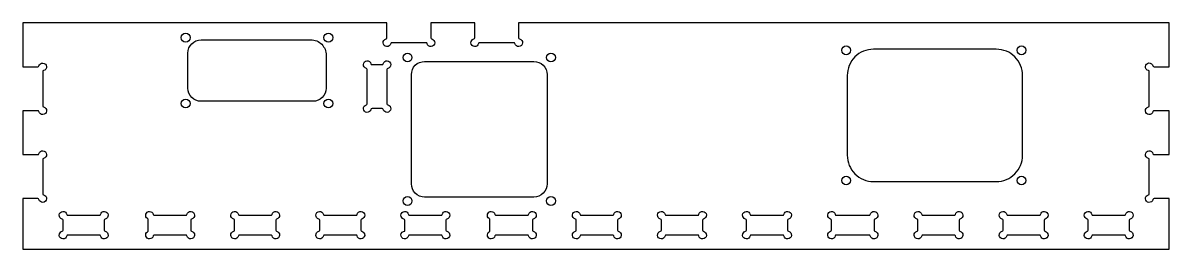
# Model space of a CAD drawing. Header units: millimetres. Extents: x -518 to 4, y -123 to -20.
import ezdxf

# ---------------------------------------------------------------- set-up
doc = ezdxf.new("R2010")
doc.units = ezdxf.units.MM
doc.layers.get('0').update_dxf_attribs({"linetype": 'CONTINUOUS'})

msp = doc.modelspace()

# ---------------------------------------------------------------- linework, layer by layer
for points in [[(4.19, -123), (4.19, -100), (-2.66, -100, 0.350001), (-3.15, -100.39, -1.834081), (-5.21, -98.29, 0.356266), (-4.81, -97.8), (-4.81, -82.2, 0.356266), (-5.21, -81.71, -1.834081), (-3.15, -79.61, 0.350001), (-2.66, -80), (4.19, -80), (4.19, -60), (-2.66, -60, 0.350001), (-3.15, -60.39, -1.834081), (-5.21, -58.29, 0.356266), (-4.81, -57.8), (-4.81, -42.2, 0.356266), (-5.21, -41.71, -1.834081), (-3.15, -39.61, 0.350001), (-2.66, -40), (4.19, -40), (4.19, -20), (-292.06, -20), (-292.06, -26.81, 0.350001), (-291.67, -27.29, -1.810019), (-293.76, -29.39, 0.350001), (-294.25, -29), (-309.86, -29, 0.350001), (-310.35, -29.39, -1.810019), (-312.44, -27.29, 0.350001), (-312.06, -26.81), (-312.06, -20), (-332.06, -20), (-332.06, -26.81, 0.350001), (-331.67, -27.29, -1.810019), (-333.76, -29.39, 0.350001), (-334.25, -29), (-349.86, -29, 0.350001), (-350.35, -29.39, -1.810019), (-352.44, -27.29, 0.350001), (-352.06, -26.81), (-352.06, -20), (-517.86, -20), (-517.86, -40), (-511.05, -40, 0.350001), (-510.56, -39.61, -1.810019), (-508.47, -41.71, 0.350001), (-508.86, -42.19), (-508.86, -57.81, 0.350001), (-508.47, -58.29, -1.810019), (-510.56, -60.39, 0.350001), (-511.05, -60), (-517.86, -60), (-517.86, -80), (-511.05, -80, 0.350001), (-510.56, -79.61, -1.810019), (-508.47, -81.71, 0.350001), (-508.86, -82.19), (-508.86, -97.81, 0.350001), (-508.47, -98.29, -1.810019), (-510.56, -100.39, 0.350001), (-511.05, -100), (-517.86, -100), (-517.86, -123)], [(-442.73, -49.7), (-442.73, -33.7, -0.414214), (-436.73, -27.7), (-386.73, -27.7, -0.414214), (-379.73, -34.7), (-379.73, -49.7, -0.414214), (-385.73, -55.7), (-436.73, -55.7, -0.414214)], [(-62.52, -43.97, 0.414214), (-74.52, -31.97), (-130.4, -31.97, 0.414214), (-142.4, -43.97), (-142.4, -80.27, 0.414214), (-130.4, -92.27), (-74.52, -92.27, 0.414214), (-62.52, -80.27)], [(-361.06, -41.19, 0.350001), (-361.44, -40.71, -1.810019), (-359.35, -38.61, 0.350001), (-358.86, -39), (-354.25, -39, 0.350001), (-353.76, -38.61, -1.810019), (-351.67, -40.71, 0.350001), (-352.06, -41.19), (-352.06, -56.81, 0.350001), (-351.67, -57.29, -1.810019), (-353.76, -59.39, 0.350001), (-354.25, -59), (-358.86, -59, 0.350001), (-359.35, -59.39, -1.810019), (-361.44, -57.29, 0.350001), (-361.06, -56.81)], [(-285.1, -99.33), (-334.9, -99.33, -0.414214), (-340.9, -93.33), (-340.9, -43.53, -0.414214), (-334.9, -37.53), (-285.1, -37.53, -0.414214), (-279.1, -43.53), (-279.1, -93.33, -0.414214)], [(-497.37, -116.61, 0.350001), (-497.85, -117, -1.810019), (-499.95, -114.91, 0.350001), (-499.56, -114.42), (-499.56, -109.81, 0.350001), (-499.95, -109.32, -1.810019), (-497.85, -107.22, 0.350001), (-497.37, -107.61), (-483, -107.61, 0.350001), (-482.52, -107.22, -1.810019), (-480.42, -109.32, 0.350001), (-480.81, -109.81), (-480.81, -114.42, 0.350001), (-480.42, -114.91, -1.810019), (-482.52, -117, 0.350001), (-483, -116.61)], [(-457.99, -116.61, 0.350001), (-458.48, -117, -1.527584), (-461.06, -115.1, 0.267949), (-460.81, -114.66), (-460.81, -109.56, 0.267949), (-461.06, -109.13, -1.527584), (-458.48, -107.22, 0.350001), (-457.99, -107.61), (-443.63, -107.61, 0.350001), (-443.14, -107.22, -1.810019), (-441.05, -109.32, 0.350001), (-441.43, -109.81), (-441.43, -114.42, 0.350001), (-441.05, -114.91, -1.810019), (-443.14, -117, 0.350001), (-443.63, -116.61)], [(-419.24, -116.61, 0.350001), (-419.73, -117, -1.810019), (-421.82, -114.91, 0.350001), (-421.43, -114.42), (-421.43, -109.81, 0.350001), (-421.82, -109.32, -1.810019), (-419.73, -107.22, 0.350001), (-419.24, -107.61), (-404.88, -107.61, 0.350001), (-404.39, -107.22, -1.810019), (-402.3, -109.32, 0.350001), (-402.68, -109.81), (-402.68, -114.42, 0.350001), (-402.3, -114.91, -1.810019), (-404.39, -117, 0.350001), (-404.88, -116.61)], [(-380.49, -116.61, 0.350001), (-380.98, -117, -1.810019), (-383.07, -114.91, 0.350001), (-382.68, -114.42), (-382.68, -109.81, 0.350001), (-383.07, -109.32, -1.810019), (-380.98, -107.22, 0.350001), (-380.49, -107.61), (-366.13, -107.61, 0.350001), (-365.64, -107.22, -1.810019), (-363.55, -109.32, 0.350001), (-363.93, -109.81), (-363.93, -114.42, 0.350001), (-363.55, -114.91, -1.810019), (-365.64, -117, 0.350001), (-366.13, -116.61)], [(-341.74, -116.61, 0.350001), (-342.23, -117, -2.076928), (-343.93, -114.86), (-343.93, -109.81, 0.350001), (-344.32, -109.32, -1.810019), (-342.23, -107.22, 0.350001), (-341.74, -107.61), (-327.38, -107.61, 0.350001), (-326.89, -107.22, -1.810019), (-324.8, -109.32, 0.350001), (-325.18, -109.81), (-325.18, -114.42, 0.350001), (-324.8, -114.91, -1.810019), (-326.89, -117, 0.350001), (-327.38, -116.61)], [(-302.37, -116.61, 0.350001), (-302.85, -117, -1.527584), (-305.43, -115.1, 0.267949), (-305.18, -114.66), (-305.18, -109.56, 0.267949), (-305.43, -109.13, -1.527584), (-302.85, -107.22, 0.350001), (-302.37, -107.61), (-288, -107.61, 0.350001), (-287.52, -107.22, -1.810019), (-285.42, -109.32, 0.350001), (-285.81, -109.81), (-285.81, -114.42, 0.350001), (-285.42, -114.91, -1.810019), (-287.52, -117, 0.350001), (-288, -116.61)], [(-263.62, -116.61, 0.350001), (-264.1, -117, -1.810019), (-266.2, -114.91, 0.350001), (-265.81, -114.42), (-265.81, -109.81, 0.350001), (-266.2, -109.32, -1.810019), (-264.1, -107.22, 0.350001), (-263.62, -107.61), (-249.25, -107.61, 0.350001), (-248.77, -107.22, -1.810019), (-246.67, -109.32, 0.350001), (-247.06, -109.81), (-247.06, -114.42, 0.350001), (-246.67, -114.91, -1.810019), (-248.77, -117, 0.350001), (-249.25, -116.61)], [(-224.87, -116.61, 0.350001), (-225.35, -117, -1.810019), (-227.45, -114.91, 0.350001), (-227.06, -114.42), (-227.06, -109.81, 0.350001), (-227.45, -109.32, -1.810019), (-225.35, -107.22, 0.350001), (-224.87, -107.61), (-210.5, -107.61, 0.350001), (-210.02, -107.22, -1.810019), (-207.92, -109.32, 0.350001), (-208.31, -109.81), (-208.31, -114.42, 0.350001), (-207.92, -114.91, -1.810019), (-210.02, -117, 0.350001), (-210.5, -116.61)], [(-186.12, -116.61, 0.350001), (-186.6, -117, -1.810019), (-188.7, -114.91, 0.350001), (-188.31, -114.42), (-188.31, -109.81, 0.350001), (-188.7, -109.32, -1.810019), (-186.6, -107.22, 0.350001), (-186.12, -107.61), (-171.75, -107.61, 0.350001), (-171.27, -107.22, -1.810019), (-169.17, -109.32, 0.350001), (-169.56, -109.81), (-169.56, -114.42, 0.350001), (-169.17, -114.91, -1.810019), (-171.27, -117, 0.350001), (-171.75, -116.61)], [(-147.37, -116.61, 0.350001), (-147.85, -117, -1.810019), (-149.95, -114.91, 0.350001), (-149.56, -114.42), (-149.56, -109.81, 0.350001), (-149.95, -109.32, -1.810019), (-147.85, -107.22, 0.350001), (-147.37, -107.61), (-132.38, -107.61, 0.350001), (-131.89, -107.22, -1.810019), (-129.8, -109.32, 0.350001), (-130.18, -109.81), (-130.18, -114.42, 0.350001), (-129.8, -114.91, -1.810019), (-131.89, -117, 0.350001), (-132.38, -116.61)], [(-107.99, -116.61, 0.350001), (-108.48, -117, -1.810019), (-110.57, -114.91, 0.350001), (-110.18, -114.42), (-110.18, -109.81, 0.350001), (-110.57, -109.32, -1.810019), (-108.48, -107.22, 0.350001), (-107.99, -107.61), (-93.63, -107.61, 0.350001), (-93.14, -107.22, -1.810019), (-91.05, -109.32, 0.350001), (-91.43, -109.81), (-91.43, -114.42, 0.350001), (-91.05, -114.91, -1.810019), (-93.14, -117, 0.350001), (-93.63, -116.61)], [(-69.24, -116.61, 0.350001), (-69.73, -117, -1.810019), (-71.82, -114.91, 0.350001), (-71.43, -114.42), (-71.43, -109.81, 0.350001), (-71.82, -109.32, -1.810019), (-69.73, -107.22, 0.350001), (-69.24, -107.61), (-54.88, -107.61, 0.350001), (-54.39, -107.22, -1.810019), (-52.3, -109.32, 0.350001), (-52.68, -109.81), (-52.68, -114.42, 0.350001), (-52.3, -114.91, -1.810019), (-54.39, -117, 0.350001), (-54.88, -116.61)], [(-30.49, -116.61, 0.350001), (-30.98, -117, -1.810019), (-33.07, -114.91, 0.350001), (-32.68, -114.42), (-32.68, -109.81, 0.350001), (-33.07, -109.32, -1.810019), (-30.98, -107.22, 0.350001), (-30.49, -107.61), (-16.13, -107.61, 0.350001), (-15.64, -107.22, -1.810019), (-13.55, -109.32, 0.350001), (-13.93, -109.81), (-13.93, -114.42, 0.350001), (-13.55, -114.91, -1.810019), (-15.64, -117, 0.350001), (-16.13, -116.61)]]:
    msp.add_lwpolyline(points, format="xyb", close=True)
for centre in [(-443.73, -26.7), (-378.73, -26.7), (-142.9, -32.47), (-63.02, -32.47), (-342.66, -35.77), (-277.34, -35.77), (-443.73, -56.7), (-378.73, -56.7), (-142.9, -91.77), (-63.02, -91.77), (-342.66, -101.09), (-277.34, -101.09)]:
    msp.add_circle(centre, 2)

doc.saveas('drawing.dxf')
